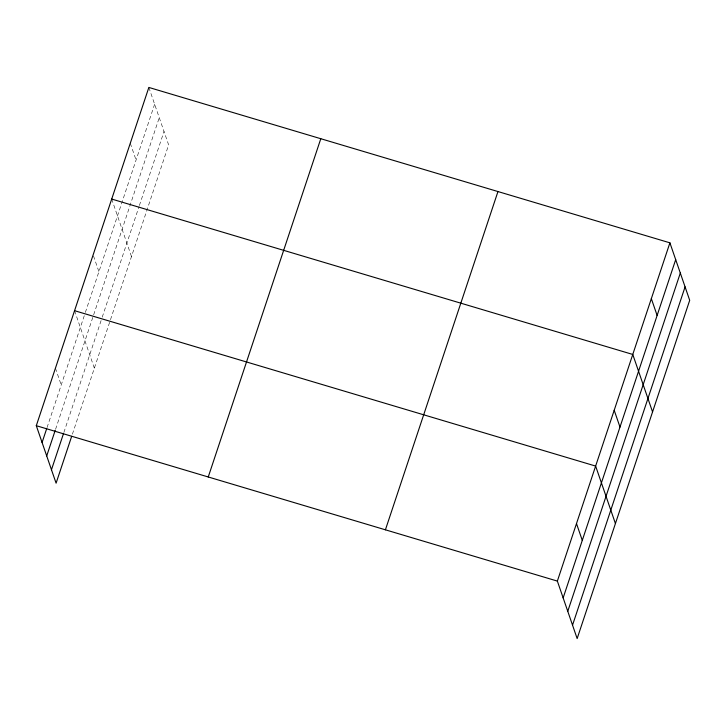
<?xml version="1.0" encoding="UTF-8"?>
<svg xmlns="http://www.w3.org/2000/svg" width="726" height="726" viewBox="0 0 726 726"><rect width="100%" height="100%" fill="white"/><g stroke="black" fill="none" stroke-linecap="round" stroke-linejoin="round"><path stroke-width="0.54" stroke-dasharray="3.63 2.72" d="M47.045 427.587L84.996 313.541M85.35 312.461L154.629 104.235M55.566 429.302L159.257 117.657M63.87 432.478L101.876 318.251M102.23 317.18L139.02 206.62M139.374 205.549L164.012 131.488M72.391 434.193L168.641 144.91L148.848 87.438M130.281 143.249L136.061 160.047M111.704 199.06L131.497 256.541M93.5 255.924L98.918 271.678M74.569 310.692L94.353 368.164M55.43 368.191L61.22 384.998"/><path stroke-width="1.09" d="M71.683 436.317L56.093 483.171L36.3 425.699L148.848 87.438L669.907 242.829L689.7 300.301L577.152 638.562L557.359 581.09L669.907 242.829M42.081 442.497L46.691 428.658M46.709 455.919L55.212 430.364M51.464 469.749L63.516 433.549M208.253 476.973L320.801 138.72M385.415 529.808L497.963 191.546M563.149 597.888L675.697 259.627M567.768 611.31L680.316 273.049M572.533 625.14L685.081 286.879M111.704 199.06L632.773 354.451L652.556 411.923M74.569 310.692L595.629 466.074L615.421 523.555M36.3 425.699L557.359 581.09M651.34 298.64L657.121 315.438M614.196 410.263L619.986 427.06M576.498 523.582L582.279 540.38"/></g></svg>
